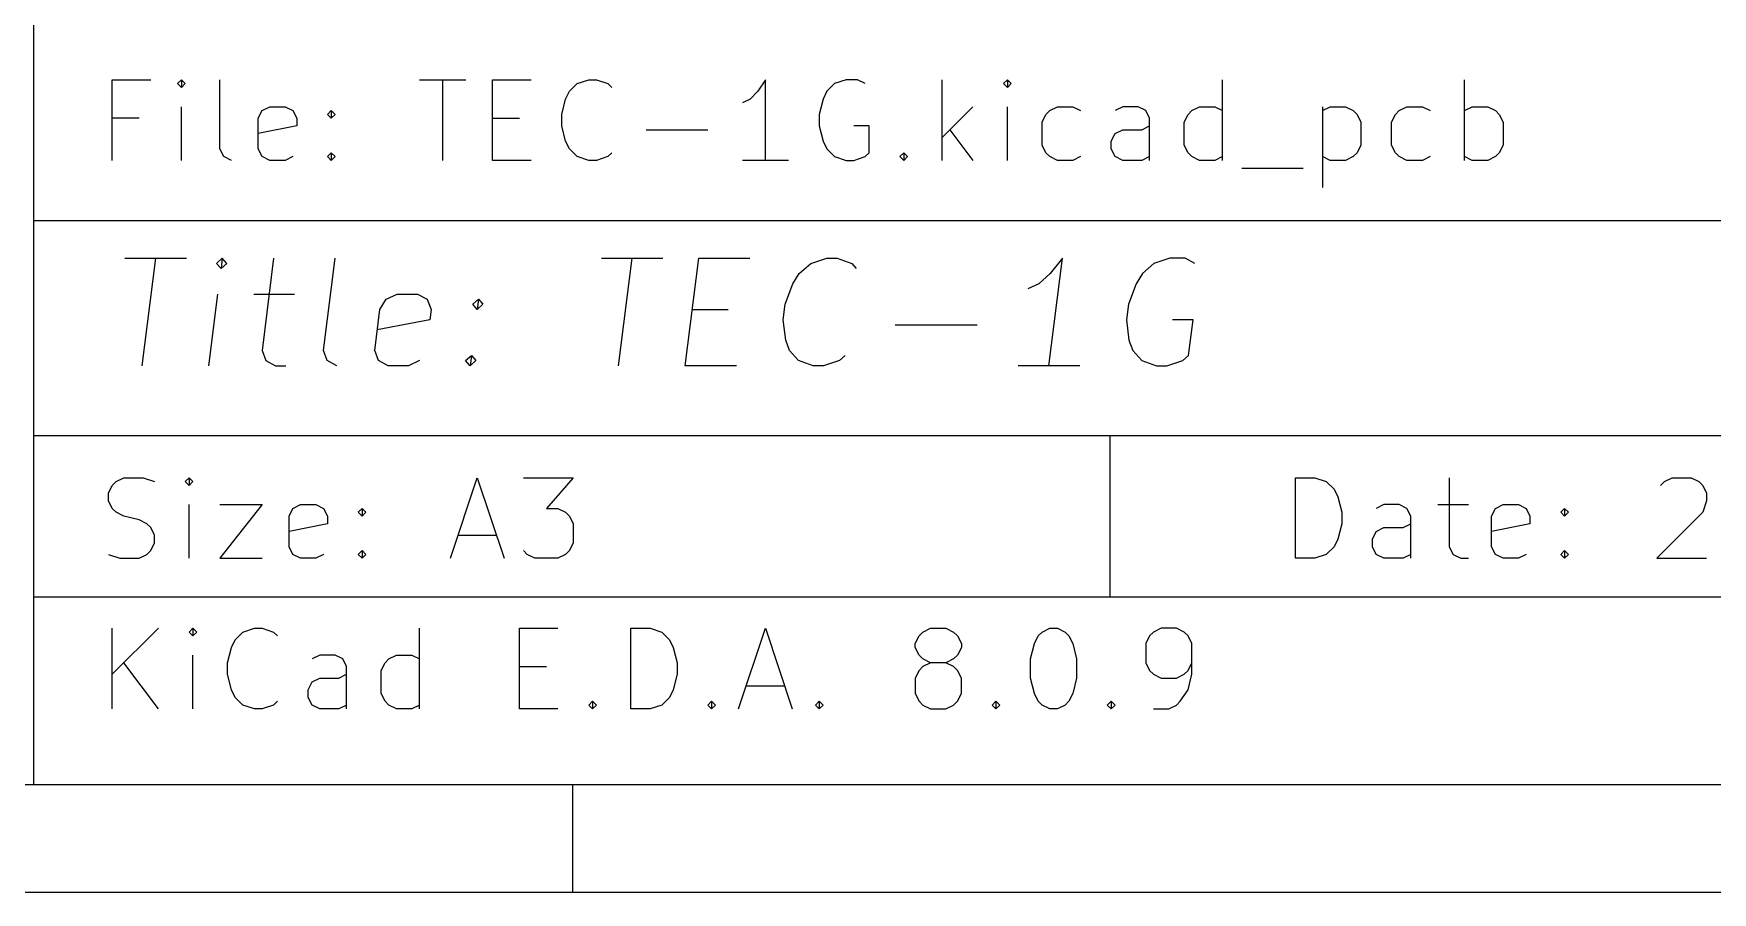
# Model space of a CAD drawing. Extents: x 10 to 416, y -287 to -10.
# Drawn here: x 299.98 to 331.19, y -287 to -271.03 of the extents above; entities that cross this region are included whole.
import ezdxf

# ---------------------------------------------------------------- set-up
doc = ezdxf.new("R2010")
doc.units = 0
doc.layers.add('BLACK', color=7, linetype='CONTINUOUS')

msp = doc.modelspace()

# ---------------------------------------------------------------- linework, layer by layer
at = {"layer": 'BLACK', "linetype": 'CONTINUOUS'}
for p, q in [((299.989, -285.0022), (299.989, -253.0022)), ((301.444826, -273.388328), (301.444826, -271.888328)), ((301.444826, -271.888328), (302.159112, -271.888328)), ((302.73054, -271.888328), (302.659112, -271.959757)), ((302.659112, -271.959757), (302.73054, -272.031185)), ((302.801969, -271.959757), (302.73054, -271.888328)), ((302.73054, -271.888328), (302.73054, -272.031185)), ((302.73054, -272.031185), (302.801969, -271.959757)), ((303.444826, -273.174042), (303.444826, -271.888328)), ((307.159112, -271.888328), (308.016255, -271.888328)), ((307.587683, -273.388328), (307.587683, -271.888328)), ((308.516254, -273.388328), (308.516254, -271.888328)), ((308.516254, -271.888328), (309.23054, -271.888328)), ((309.873397, -272.245471), (309.944826, -272.102614)), ((309.944826, -272.102614), (310.087683, -271.959757)), ((310.087683, -271.959757), (310.301969, -271.888328)), ((310.301969, -271.888328), (310.444826, -271.888328)), ((310.444826, -271.888328), (310.659112, -271.959757)), ((310.659112, -271.959757), (310.73054, -272.031185)), ((313.444826, -272.102614), (313.301969, -272.245471)), ((313.587683, -271.888328), (313.444826, -272.102614)), ((313.587683, -273.388328), (313.587683, -271.888328)), ((314.73054, -272.102614), (314.659111, -272.245471)), ((314.873397, -271.959757), (314.73054, -272.102614)), ((315.087683, -271.888328), (314.873397, -271.959757)), ((315.301969, -271.888328), (315.087683, -271.888328)), ((315.444826, -271.959757), (315.301969, -271.888328)), ((316.873397, -273.388328), (316.873397, -271.888328)), ((318.087683, -271.888328), (318.016255, -271.959757)), ((318.016255, -271.959757), (318.087683, -272.031185)), ((318.159112, -271.959757), (318.087683, -271.888328)), ((318.087683, -271.888328), (318.087683, -272.031185)), ((318.087683, -272.031185), (318.159112, -271.959757)), ((322.087684, -273.388328), (322.087684, -271.888328)), ((326.587683, -273.388328), (326.587683, -271.888328)), ((302.73054, -273.388328), (302.73054, -272.388328)), ((304.159112, -272.602614), (304.23054, -272.459757)), ((304.23054, -272.459757), (304.373398, -272.388328)), ((304.373398, -272.388328), (304.659112, -272.388328)), ((304.659112, -272.388328), (304.801969, -272.459757)), ((304.801969, -272.459757), (304.873398, -272.602614)), ((305.444826, -272.531185), (305.516254, -272.459757)), ((305.516254, -272.459757), (305.587683, -272.531185)), ((305.516254, -272.459757), (305.516254, -272.602614)), ((309.801969, -272.531185), (309.873397, -272.245471)), ((313.301969, -272.245471), (313.159112, -272.3169)), ((314.659111, -272.245471), (314.587683, -272.531185)), ((317.444826, -272.388328), (316.873397, -272.959757)), ((318.087683, -273.388328), (318.087683, -272.388328)), ((318.801969, -272.531185), (318.873398, -272.459757)), ((318.873398, -272.459757), (319.016255, -272.388328)), ((319.016255, -272.388328), (319.301969, -272.388328)), ((319.301969, -272.388328), (319.444827, -272.459757)), ((320.230541, -272.388328), (320.087683, -272.459757)), ((320.516255, -272.388328), (320.230541, -272.388328)), ((320.659112, -272.459757), (320.516255, -272.388328)), ((320.730541, -272.602614), (320.659112, -272.459757)), ((321.444826, -272.531185), (321.516255, -272.459757)), ((321.516255, -272.459757), (321.659112, -272.388328)), ((321.659112, -272.388328), (321.944826, -272.388328)), ((321.944826, -272.388328), (322.087684, -272.459757)), ((323.944826, -272.388328), (323.944826, -273.888328)), ((323.944826, -272.459757), (324.087684, -272.388328)), ((324.087684, -272.388328), (324.373398, -272.388328)), ((324.373398, -272.388328), (324.516255, -272.459757)), ((324.516255, -272.459757), (324.587684, -272.531185)), ((325.301969, -272.531185), (325.373398, -272.459757)), ((325.373398, -272.459757), (325.516255, -272.388328)), ((325.516255, -272.388328), (325.801969, -272.388328)), ((325.801969, -272.388328), (325.944827, -272.459757)), ((326.587683, -272.459757), (326.730541, -272.388328)), ((326.730541, -272.388328), (327.016255, -272.388328)), ((327.016255, -272.388328), (327.159112, -272.459757)), ((327.159112, -272.459757), (327.230541, -272.531185)), ((301.944826, -272.602614), (301.444826, -272.602614)), ((304.159112, -273.174042), (304.159112, -272.602614)), ((304.873398, -272.745471), (304.159112, -272.888328)), ((304.873398, -272.602614), (304.873398, -272.745471)), ((305.516254, -272.602614), (305.444826, -272.531185)), ((305.587683, -272.531185), (305.516254, -272.602614)), ((308.516254, -272.602614), (309.016254, -272.602614)), ((309.801969, -272.745471), (309.801969, -272.531185)), ((309.873397, -273.031185), (309.801969, -272.745471)), ((314.587683, -272.531185), (314.587683, -272.745471)), ((314.587683, -272.745471), (314.659111, -273.031185)), ((315.516254, -272.745471), (315.23054, -272.745471)), ((315.516254, -273.245471), (315.516254, -272.745471)), ((318.730541, -272.674042), (318.801969, -272.531185)), ((318.730541, -273.102614), (318.730541, -272.674042)), ((320.587683, -272.8169), (320.730541, -272.745471)), ((320.730541, -273.388328), (320.730541, -272.602614)), ((321.373398, -272.674042), (321.444826, -272.531185)), ((321.373398, -273.102614), (321.373398, -272.674042)), ((324.587684, -272.531185), (324.659112, -272.674042)), ((324.659112, -272.674042), (324.659112, -273.102614)), ((325.230541, -272.674042), (325.301969, -272.531185)), ((325.230541, -273.102614), (325.230541, -272.674042)), ((327.230541, -272.531185), (327.301969, -272.674042)), ((327.301969, -272.674042), (327.301969, -273.102614)), ((309.944826, -273.174042), (309.873397, -273.031185)), ((311.373397, -272.8169), (312.516255, -272.8169)), ((314.659111, -273.031185), (314.73054, -273.174042)), ((317.016255, -272.8169), (317.444826, -273.388328)), ((318.801969, -273.245471), (318.730541, -273.102614)), ((320.016255, -273.031185), (320.087683, -272.888328)), ((320.016255, -273.174042), (320.016255, -273.031185)), ((320.087683, -272.888328), (320.230541, -272.8169)), ((320.230541, -272.8169), (320.587683, -272.8169)), ((321.444826, -273.245471), (321.373398, -273.102614)), ((324.659112, -273.102614), (324.587684, -273.245471)), ((325.301969, -273.245471), (325.230541, -273.102614)), ((327.301969, -273.102614), (327.230541, -273.245471)), ((303.516255, -273.3169), (303.444826, -273.174042)), ((303.659112, -273.388328), (303.516255, -273.3169)), ((304.23054, -273.3169), (304.159112, -273.174042)), ((304.373398, -273.388328), (304.23054, -273.3169)), ((304.659112, -273.388328), (304.373398, -273.388328)), ((304.801969, -273.3169), (304.659112, -273.388328)), ((305.444826, -273.3169), (305.516254, -273.245471)), ((305.516254, -273.388328), (305.444826, -273.3169)), ((305.516254, -273.245471), (305.587683, -273.3169)), ((305.516254, -273.245471), (305.516254, -273.388328)), ((305.587683, -273.3169), (305.516254, -273.388328)), ((309.23054, -273.388328), (308.516254, -273.388328)), ((310.087683, -273.3169), (309.944826, -273.174042)), ((310.301969, -273.388328), (310.087683, -273.3169)), ((310.444826, -273.388328), (310.301969, -273.388328)), ((310.659112, -273.3169), (310.444826, -273.388328)), ((310.73054, -273.245471), (310.659112, -273.3169)), ((314.016255, -273.388328), (313.159112, -273.388328)), ((314.73054, -273.174042), (314.873397, -273.3169)), ((314.873397, -273.3169), (315.087683, -273.388328)), ((315.087683, -273.388328), (315.23054, -273.388328)), ((315.23054, -273.388328), (315.444826, -273.3169)), ((315.444826, -273.3169), (315.516254, -273.245471)), ((316.087683, -273.3169), (316.159111, -273.245471)), ((316.159111, -273.388328), (316.087683, -273.3169)), ((316.159111, -273.245471), (316.23054, -273.3169)), ((316.159111, -273.245471), (316.159111, -273.388328)), ((316.23054, -273.3169), (316.159111, -273.388328)), ((318.873398, -273.3169), (318.801969, -273.245471)), ((319.016255, -273.388328), (318.873398, -273.3169)), ((319.301969, -273.388328), (319.016255, -273.388328)), ((319.444827, -273.3169), (319.301969, -273.388328)), ((320.087683, -273.3169), (320.016255, -273.174042)), ((320.230541, -273.388328), (320.087683, -273.3169)), ((320.587683, -273.388328), (320.230541, -273.388328)), ((320.730541, -273.3169), (320.587683, -273.388328)), ((321.516255, -273.3169), (321.444826, -273.245471)), ((321.659112, -273.388328), (321.516255, -273.3169)), ((321.944826, -273.388328), (321.659112, -273.388328)), ((322.087684, -273.3169), (321.944826, -273.388328)), ((324.087684, -273.388328), (323.944826, -273.3169)), ((324.373398, -273.388328), (324.087684, -273.388328)), ((324.516255, -273.3169), (324.373398, -273.388328)), ((324.587684, -273.245471), (324.516255, -273.3169)), ((325.373398, -273.3169), (325.301969, -273.245471)), ((325.516255, -273.388328), (325.373398, -273.3169)), ((325.801969, -273.388328), (325.516255, -273.388328)), ((325.944827, -273.3169), (325.801969, -273.388328)), ((326.730541, -273.388328), (326.587683, -273.3169)), ((327.016255, -273.388328), (326.730541, -273.388328)), ((327.159112, -273.3169), (327.016255, -273.388328)), ((327.230541, -273.245471), (327.159112, -273.3169)), ((322.444827, -273.531185), (323.587684, -273.531185)), ((299.989, -274.5022), (407.989, -274.5022)), ((301.680728, -275.206638), (302.823585, -275.206638)), ((302.002157, -277.206638), (302.252157, -275.206638)), ((303.490252, -275.206638), (303.383109, -275.301876)), ((303.383109, -275.301876), (303.466443, -275.397114)), ((303.490252, -275.206638), (303.466443, -275.397114)), ((303.466443, -275.397114), (303.573586, -275.301876)), ((303.573586, -275.301876), (303.490252, -275.206638)), ((304.442633, -275.206638), (304.228348, -276.920923)), ((305.371205, -276.920923), (305.58549, -275.206638)), ((310.537872, -275.206638), (311.680729, -275.206638)), ((310.859301, -277.206638), (311.109301, -275.206638)), ((312.097396, -277.206638), (312.347396, -275.206638)), ((312.347396, -275.206638), (313.299777, -275.206638)), ((314.216444, -275.492352), (314.43073, -275.301876)), ((314.43073, -275.301876), (314.728349, -275.206638)), ((314.728349, -275.206638), (314.918825, -275.206638)), ((314.918825, -275.206638), (315.192635, -275.301876)), ((315.192635, -275.301876), (315.275968, -275.397114)), ((318.859301, -277.206638), (319.109301, -275.206638)), ((319.109301, -275.206638), (318.88311, -275.492352)), ((320.811682, -275.301876), (320.597396, -275.492352)), ((321.109301, -275.206638), (320.811682, -275.301876)), ((321.395015, -275.206638), (321.109301, -275.206638)), ((321.573587, -275.301876), (321.395015, -275.206638)), ((314.097396, -275.682828), (314.216444, -275.492352)), ((318.88311, -275.492352), (318.668825, -275.682828)), ((320.597396, -275.492352), (320.478348, -275.682828)), ((303.240252, -277.206638), (303.406919, -275.873304)), ((304.073586, -275.873304), (304.83549, -275.873304)), ((306.537871, -275.968542), (306.740252, -275.873304)), ((306.740252, -275.873304), (307.121204, -275.873304)), ((307.121204, -275.873304), (307.299776, -275.968542)), ((313.954539, -276.06378), (314.097396, -275.682828)), ((318.668825, -275.682828), (318.466444, -275.778066)), ((320.478348, -275.682828), (320.335491, -276.06378)), ((306.323585, -276.920923), (306.418824, -276.159019)), ((306.418824, -276.159019), (306.537871, -275.968542)), ((307.299776, -275.968542), (307.371204, -276.159019)), ((307.371204, -276.159019), (307.347395, -276.349495)), ((308.145014, -276.06378), (308.252157, -275.968542)), ((308.228348, -276.159019), (308.145014, -276.06378)), ((308.252157, -275.968542), (308.228348, -276.159019)), ((308.33549, -276.06378), (308.228348, -276.159019)), ((308.252157, -275.968542), (308.33549, -276.06378)), ((312.228349, -276.159019), (312.895015, -276.159019)), ((313.918825, -276.349495), (313.954539, -276.06378)), ((320.335491, -276.06378), (320.299777, -276.349495)), ((307.347395, -276.349495), (306.371204, -276.539971)), ((313.966444, -276.730447), (313.918825, -276.349495)), ((316.002158, -276.444733), (317.525968, -276.444733)), ((320.299777, -276.349495), (320.347396, -276.730447)), ((321.537872, -276.349495), (321.15692, -276.349495)), ((321.454539, -277.016161), (321.537872, -276.349495)), ((314.037873, -276.920923), (313.966444, -276.730447)), ((320.347396, -276.730447), (320.418825, -276.920923)), ((304.228348, -276.920923), (304.299776, -277.1114)), ((304.299776, -277.1114), (304.478348, -277.206638)), ((305.442633, -277.1114), (305.371205, -276.920923)), ((305.621205, -277.206638), (305.442633, -277.1114)), ((306.395014, -277.1114), (306.323585, -276.920923)), ((306.573585, -277.206638), (306.395014, -277.1114)), ((307.156919, -277.1114), (306.954538, -277.206638)), ((308.014062, -277.1114), (308.121205, -277.016161)), ((308.097395, -277.206638), (308.014062, -277.1114)), ((308.121205, -277.016161), (308.097395, -277.206638)), ((308.204538, -277.1114), (308.097395, -277.206638)), ((308.121205, -277.016161), (308.204538, -277.1114)), ((314.204539, -277.1114), (314.037873, -276.920923)), ((314.478349, -277.206638), (314.204539, -277.1114)), ((314.966444, -277.1114), (314.668825, -277.206638)), ((315.073587, -277.016161), (314.966444, -277.1114)), ((320.418825, -276.920923), (320.585491, -277.1114)), ((320.585491, -277.1114), (320.859301, -277.206638)), ((321.049777, -277.206638), (321.347396, -277.1114)), ((321.347396, -277.1114), (321.454539, -277.016161)), ((304.478348, -277.206638), (304.668824, -277.206638)), ((306.954538, -277.206638), (306.573585, -277.206638)), ((313.049777, -277.206638), (312.097396, -277.206638)), ((314.668825, -277.206638), (314.478349, -277.206638)), ((319.430729, -277.206638), (318.287872, -277.206638)), ((320.859301, -277.206638), (321.049777, -277.206638)), ((299.989, -278.5022), (407.989, -278.5022)), ((319.989, -278.5022), (319.989, -281.5022)), ((301.444826, -279.431185), (301.516255, -279.359757)), ((301.516255, -279.359757), (301.659112, -279.288328)), ((301.659112, -279.288328), (302.016255, -279.288328)), ((302.016255, -279.288328), (302.230541, -279.359757)), ((302.873397, -279.288328), (302.801969, -279.359757)), ((302.801969, -279.359757), (302.873397, -279.431185)), ((302.944826, -279.359757), (302.873397, -279.288328)), ((302.873397, -279.288328), (302.873397, -279.431185)), ((302.873397, -279.431185), (302.944826, -279.359757)), ((307.730541, -280.788328), (308.230541, -279.288328)), ((308.230541, -279.288328), (308.730541, -280.788328)), ((309.087683, -279.288328), (310.016255, -279.288328)), ((310.016255, -279.288328), (309.516255, -279.859757)), ((323.444826, -280.788328), (323.444826, -279.288328)), ((323.444826, -279.288328), (323.801969, -279.288328)), ((323.801969, -279.288328), (324.016255, -279.359757)), ((324.016255, -279.359757), (324.159112, -279.502614)), ((326.301969, -279.288328), (326.301969, -280.574042)), ((330.230541, -279.431185), (330.301969, -279.359757)), ((330.301969, -279.359757), (330.444827, -279.288328)), ((330.444827, -279.288328), (330.801969, -279.288328)), ((330.801969, -279.288328), (330.944827, -279.359757)), ((330.944827, -279.359757), (331.016255, -279.431185)), ((301.373398, -279.574042), (301.444826, -279.431185)), ((301.373398, -279.7169), (301.373398, -279.574042)), ((324.159112, -279.502614), (324.230541, -279.645471)), ((324.230541, -279.645471), (324.301969, -279.931185)), ((331.016255, -279.431185), (331.087684, -279.574042)), ((331.087684, -279.574042), (331.087684, -279.7169)), ((301.444826, -279.859757), (301.373398, -279.7169)), ((301.516255, -279.931185), (301.444826, -279.859757)), ((301.659112, -280.002614), (301.516255, -279.931185)), ((302.873397, -280.788328), (302.873397, -279.788328)), ((303.444826, -279.788328), (304.230541, -279.788328)), ((304.230541, -279.788328), (303.444826, -280.788328)), ((304.730541, -280.002614), (304.801969, -279.859757)), ((304.801969, -279.859757), (304.944827, -279.788328)), ((304.944827, -279.788328), (305.230541, -279.788328)), ((305.230541, -279.788328), (305.373398, -279.859757)), ((305.373398, -279.859757), (305.444827, -280.002614)), ((306.016255, -279.931185), (306.087683, -279.859757)), ((306.087683, -280.002614), (306.016255, -279.931185)), ((306.087683, -279.859757), (306.159112, -279.931185)), ((306.087683, -279.859757), (306.087683, -280.002614)), ((306.159112, -279.931185), (306.087683, -280.002614)), ((309.516255, -279.859757), (309.73054, -279.859757)), ((309.73054, -279.859757), (309.873398, -279.931185)), ((309.873398, -279.931185), (309.944826, -280.002614)), ((324.301969, -279.931185), (324.301969, -280.145471)), ((325.087684, -279.788328), (324.944826, -279.859757)), ((325.373398, -279.788328), (325.087684, -279.788328)), ((325.516255, -279.859757), (325.373398, -279.788328)), ((325.587684, -280.002614), (325.516255, -279.859757)), ((326.087684, -279.788328), (326.659112, -279.788328)), ((327.087684, -280.002614), (327.159112, -279.859757)), ((327.159112, -279.859757), (327.30197, -279.788328)), ((327.30197, -279.788328), (327.587684, -279.788328)), ((327.587684, -279.788328), (327.730541, -279.859757)), ((327.730541, -279.859757), (327.80197, -280.002614)), ((328.373398, -279.931185), (328.444826, -279.859757)), ((328.444826, -280.002614), (328.373398, -279.931185)), ((328.444826, -279.859757), (328.516255, -279.931185)), ((328.444826, -279.859757), (328.444826, -280.002614)), ((328.516255, -279.931185), (328.444826, -280.002614)), ((331.016255, -279.931185), (330.159112, -280.788328)), ((331.087684, -279.7169), (331.016255, -279.931185)), ((301.944826, -280.074042), (301.659112, -280.002614)), ((302.087684, -280.145471), (301.944826, -280.074042)), ((302.159112, -280.2169), (302.087684, -280.145471)), ((302.230541, -280.359757), (302.159112, -280.2169)), ((304.730541, -280.574042), (304.730541, -280.002614)), ((305.444827, -280.145471), (304.730541, -280.288328)), ((305.444827, -280.002614), (305.444827, -280.145471)), ((309.944826, -280.002614), (310.016255, -280.145471)), ((310.016255, -280.145471), (310.016255, -280.502614)), ((324.301969, -280.145471), (324.230541, -280.431185)), ((324.873398, -280.431185), (324.944826, -280.288328)), ((324.944826, -280.288328), (325.087684, -280.2169)), ((325.087684, -280.2169), (325.444826, -280.2169)), ((325.444826, -280.2169), (325.587684, -280.145471)), ((325.587684, -280.788328), (325.587684, -280.002614)), ((327.087684, -280.574042), (327.087684, -280.002614)), ((327.80197, -280.145471), (327.087684, -280.288328)), ((327.80197, -280.002614), (327.80197, -280.145471)), ((302.159112, -280.645471), (302.230541, -280.502614)), ((302.230541, -280.502614), (302.230541, -280.359757)), ((304.801969, -280.7169), (304.730541, -280.574042)), ((307.873398, -280.359757), (308.587684, -280.359757)), ((310.016255, -280.502614), (309.944826, -280.645471)), ((324.159112, -280.574042), (324.016255, -280.7169)), ((324.230541, -280.431185), (324.159112, -280.574042)), ((324.873398, -280.574042), (324.873398, -280.431185)), ((324.944826, -280.7169), (324.873398, -280.574042)), ((326.301969, -280.574042), (326.373398, -280.7169)), ((327.159112, -280.7169), (327.087684, -280.574042)), ((301.373398, -280.7169), (301.587684, -280.788328)), ((301.587684, -280.788328), (301.944826, -280.788328)), ((301.944826, -280.788328), (302.087684, -280.7169)), ((302.087684, -280.7169), (302.159112, -280.645471)), ((303.444826, -280.788328), (304.230541, -280.788328)), ((304.944827, -280.788328), (304.801969, -280.7169)), ((305.230541, -280.788328), (304.944827, -280.788328)), ((305.373398, -280.7169), (305.230541, -280.788328)), ((306.016255, -280.7169), (306.087683, -280.645471)), ((306.087683, -280.788328), (306.016255, -280.7169)), ((306.087683, -280.645471), (306.159112, -280.7169)), ((306.087683, -280.645471), (306.087683, -280.788328)), ((306.159112, -280.7169), (306.087683, -280.788328)), ((309.159112, -280.7169), (309.087683, -280.645471)), ((309.301969, -280.788328), (309.159112, -280.7169)), ((309.73054, -280.788328), (309.301969, -280.788328)), ((309.873398, -280.7169), (309.73054, -280.788328)), ((309.944826, -280.645471), (309.873398, -280.7169)), ((323.801969, -280.788328), (323.444826, -280.788328)), ((324.016255, -280.7169), (323.801969, -280.788328)), ((325.087684, -280.788328), (324.944826, -280.7169)), ((325.444826, -280.788328), (325.087684, -280.788328)), ((325.587684, -280.7169), (325.444826, -280.788328)), ((326.373398, -280.7169), (326.516255, -280.788328)), ((326.516255, -280.788328), (326.659112, -280.788328)), ((327.30197, -280.788328), (327.159112, -280.7169)), ((327.587684, -280.788328), (327.30197, -280.788328)), ((327.730541, -280.7169), (327.587684, -280.788328)), ((328.373398, -280.7169), (328.444826, -280.645471)), ((328.444826, -280.788328), (328.373398, -280.7169)), ((328.444826, -280.645471), (328.516255, -280.7169)), ((328.444826, -280.645471), (328.444826, -280.788328)), ((328.516255, -280.7169), (328.444826, -280.788328)), ((330.159112, -280.788328), (331.087684, -280.788328)), ((299.989, -281.5022), (407.989, -281.5022)), ((301.444826, -283.588328), (301.444826, -282.088328)), ((302.301969, -282.088328), (301.444826, -282.945471)), ((302.944826, -282.088328), (302.873398, -282.159757)), ((302.873398, -282.159757), (302.944826, -282.231185)), ((303.016255, -282.159757), (302.944826, -282.088328)), ((302.944826, -282.088328), (302.944826, -282.231185)), ((302.944826, -282.231185), (303.016255, -282.159757)), ((303.730541, -282.302614), (303.873398, -282.159757)), ((303.873398, -282.159757), (304.087684, -282.088328)), ((304.087684, -282.088328), (304.230541, -282.088328)), ((304.230541, -282.088328), (304.444827, -282.159757)), ((304.444827, -282.159757), (304.516255, -282.231185)), ((307.159113, -283.588328), (307.159113, -282.088328)), ((309.016255, -283.588328), (309.016255, -282.088328)), ((309.016255, -282.088328), (309.730541, -282.088328)), ((311.087684, -283.588328), (311.087684, -282.088328)), ((311.087684, -282.088328), (311.444827, -282.088328)), ((311.444827, -282.088328), (311.659113, -282.159757)), ((311.659113, -282.159757), (311.80197, -282.302614)), ((313.087685, -283.588328), (313.587685, -282.088328)), ((313.587685, -282.088328), (314.087685, -283.588328)), ((316.444827, -282.231185), (316.516256, -282.159757)), ((316.516256, -282.159757), (316.659113, -282.088328)), ((316.659113, -282.088328), (316.944827, -282.088328)), ((316.944827, -282.088328), (317.087685, -282.159757)), ((317.087685, -282.159757), (317.159113, -282.231185)), ((318.659113, -282.231185), (318.730542, -282.159757)), ((318.730542, -282.159757), (318.873399, -282.088328)), ((318.873399, -282.088328), (319.016256, -282.088328)), ((319.016256, -282.088328), (319.159113, -282.159757)), ((319.159113, -282.159757), (319.230542, -282.231185)), ((320.80197, -282.159757), (320.730541, -282.231185)), ((320.944827, -282.088328), (320.80197, -282.159757)), ((321.230541, -282.088328), (320.944827, -282.088328)), ((321.373399, -282.159757), (321.230541, -282.088328)), ((321.444827, -282.231185), (321.373399, -282.159757)), ((303.587684, -282.731185), (303.659112, -282.445471)), ((303.659112, -282.445471), (303.730541, -282.302614)), ((311.80197, -282.302614), (311.873399, -282.445471)), ((311.873399, -282.445471), (311.944827, -282.731185)), ((316.373399, -282.374042), (316.444827, -282.231185)), ((316.373399, -282.445471), (316.373399, -282.374042)), ((316.444827, -282.588328), (316.373399, -282.445471)), ((317.159113, -282.231185), (317.230542, -282.374042)), ((317.230542, -282.445471), (317.159113, -282.588328)), ((317.230542, -282.374042), (317.230542, -282.445471)), ((318.516256, -282.659757), (318.587684, -282.374042)), ((318.587684, -282.374042), (318.659113, -282.231185)), ((319.230542, -282.231185), (319.30197, -282.374042)), ((319.30197, -282.374042), (319.373399, -282.659757)), ((320.730541, -282.231185), (320.659113, -282.374042)), ((320.659113, -282.374042), (320.659113, -282.731185)), ((321.516256, -282.374042), (321.444827, -282.231185)), ((321.516256, -282.945471), (321.516256, -282.374042)), ((302.301969, -283.588328), (301.659112, -282.731185)), ((302.944826, -283.588328), (302.944826, -282.588328)), ((303.587684, -282.945471), (303.587684, -282.731185)), ((305.30197, -282.588328), (305.159112, -282.659757)), ((305.587684, -282.588328), (305.30197, -282.588328)), ((305.730541, -282.659757), (305.587684, -282.588328)), ((305.80197, -282.802614), (305.730541, -282.659757)), ((306.444827, -282.874042), (306.516255, -282.731185)), ((306.516255, -282.731185), (306.587684, -282.659757)), ((306.587684, -282.659757), (306.730541, -282.588328)), ((306.730541, -282.588328), (307.016255, -282.588328)), ((307.016255, -282.588328), (307.159113, -282.659757)), ((311.944827, -282.731185), (311.944827, -282.945471)), ((316.516256, -282.659757), (316.444827, -282.588328)), ((316.659113, -282.731185), (316.516256, -282.659757)), ((316.659113, -282.731185), (316.516256, -282.802614)), ((316.944827, -282.731185), (316.659113, -282.731185)), ((317.087685, -282.659757), (316.944827, -282.731185)), ((317.087685, -282.802614), (316.944827, -282.731185)), ((317.159113, -282.588328), (317.087685, -282.659757)), ((318.516256, -283.0169), (318.516256, -282.659757)), ((319.373399, -282.659757), (319.373399, -283.0169)), ((320.659113, -282.731185), (320.730541, -282.874042)), ((321.444827, -282.874042), (321.516256, -282.731185)), ((303.659112, -283.231185), (303.587684, -282.945471)), ((305.087684, -283.231185), (305.159112, -283.088328)), ((305.159112, -283.088328), (305.30197, -283.0169)), ((305.30197, -283.0169), (305.659112, -283.0169)), ((305.659112, -283.0169), (305.80197, -282.945471)), ((305.80197, -283.588328), (305.80197, -282.802614)), ((306.444827, -283.302614), (306.444827, -282.874042)), ((309.016255, -282.802614), (309.516255, -282.802614)), ((311.944827, -282.945471), (311.873399, -283.231185)), ((316.444827, -282.874042), (316.373399, -283.0169)), ((316.373399, -283.0169), (316.373399, -283.302614)), ((316.516256, -282.802614), (316.444827, -282.874042)), ((317.159113, -282.874042), (317.087685, -282.802614)), ((317.230542, -283.0169), (317.159113, -282.874042)), ((317.230542, -283.302614), (317.230542, -283.0169)), ((318.587684, -283.302614), (318.516256, -283.0169)), ((319.373399, -283.0169), (319.30197, -283.302614)), ((320.730541, -282.874042), (320.80197, -282.945471)), ((320.80197, -282.945471), (320.944827, -283.0169)), ((320.944827, -283.0169), (321.230541, -283.0169)), ((321.230541, -283.0169), (321.373399, -282.945471)), ((321.373399, -282.945471), (321.444827, -282.874042)), ((321.444827, -283.231185), (321.516256, -282.945471)), ((303.730541, -283.374042), (303.659112, -283.231185)), ((303.873398, -283.5169), (303.730541, -283.374042)), ((305.087684, -283.374042), (305.087684, -283.231185)), ((305.159112, -283.5169), (305.087684, -283.374042)), ((306.516255, -283.445471), (306.444827, -283.302614)), ((311.80197, -283.374042), (311.659113, -283.5169)), ((311.873399, -283.231185), (311.80197, -283.374042)), ((313.230542, -283.159757), (313.944828, -283.159757)), ((316.373399, -283.302614), (316.444827, -283.445471)), ((317.159113, -283.445471), (317.230542, -283.302614)), ((318.659113, -283.445471), (318.587684, -283.302614)), ((319.30197, -283.302614), (319.230542, -283.445471)), ((321.30197, -283.445471), (321.444827, -283.231185)), ((304.087684, -283.588328), (303.873398, -283.5169)), ((304.230541, -283.588328), (304.087684, -283.588328)), ((304.444827, -283.5169), (304.230541, -283.588328)), ((304.516255, -283.445471), (304.444827, -283.5169)), ((305.30197, -283.588328), (305.159112, -283.5169)), ((305.659112, -283.588328), (305.30197, -283.588328)), ((305.80197, -283.5169), (305.659112, -283.588328)), ((306.587684, -283.5169), (306.516255, -283.445471)), ((306.730541, -283.588328), (306.587684, -283.5169)), ((307.016255, -283.588328), (306.730541, -283.588328)), ((307.159113, -283.5169), (307.016255, -283.588328)), ((309.730541, -283.588328), (309.016255, -283.588328)), ((310.30197, -283.5169), (310.373398, -283.445471)), ((310.373398, -283.588328), (310.30197, -283.5169)), ((310.373398, -283.445471), (310.444827, -283.5169)), ((310.373398, -283.445471), (310.373398, -283.588328)), ((310.444827, -283.5169), (310.373398, -283.588328)), ((311.444827, -283.588328), (311.087684, -283.588328)), ((311.659113, -283.5169), (311.444827, -283.588328)), ((312.516256, -283.5169), (312.587684, -283.445471)), ((312.587684, -283.588328), (312.516256, -283.5169)), ((312.587684, -283.445471), (312.659113, -283.5169)), ((312.587684, -283.445471), (312.587684, -283.588328)), ((312.659113, -283.5169), (312.587684, -283.588328)), ((314.516256, -283.5169), (314.587684, -283.445471)), ((314.587684, -283.588328), (314.516256, -283.5169)), ((314.587684, -283.445471), (314.659113, -283.5169)), ((314.587684, -283.445471), (314.587684, -283.588328)), ((314.659113, -283.5169), (314.587684, -283.588328)), ((316.444827, -283.445471), (316.516256, -283.5169)), ((316.516256, -283.5169), (316.659113, -283.588328)), ((316.659113, -283.588328), (316.944827, -283.588328)), ((316.944827, -283.588328), (317.087685, -283.5169)), ((317.087685, -283.5169), (317.159113, -283.445471)), ((317.80197, -283.5169), (317.873398, -283.445471)), ((317.873398, -283.588328), (317.80197, -283.5169)), ((317.873398, -283.445471), (317.944827, -283.5169)), ((317.873398, -283.445471), (317.873398, -283.588328)), ((317.944827, -283.5169), (317.873398, -283.588328)), ((318.730542, -283.5169), (318.659113, -283.445471)), ((318.873399, -283.588328), (318.730542, -283.5169)), ((319.016256, -283.588328), (318.873399, -283.588328)), ((319.159113, -283.5169), (319.016256, -283.588328)), ((319.230542, -283.445471), (319.159113, -283.5169)), ((319.944827, -283.5169), (320.016255, -283.445471)), ((320.016255, -283.588328), (319.944827, -283.5169)), ((320.016255, -283.445471), (320.087684, -283.5169)), ((320.016255, -283.445471), (320.016255, -283.588328)), ((320.087684, -283.5169), (320.016255, -283.588328)), ((320.80197, -283.588328), (321.087684, -283.588328)), ((321.087684, -283.588328), (321.230541, -283.5169)), ((321.230541, -283.5169), (321.30197, -283.445471)), ((407.989, -285.0022), (12, -285.0022)), ((407.989, -285.0022), (299.989, -285.0022)), ((310, -285.0022), (310, -287.0022)), ((409.989, -287.0022), (10, -287.0022))]:
    msp.add_line(p, q, dxfattribs=at)

doc.saveas('drawing.dxf')
